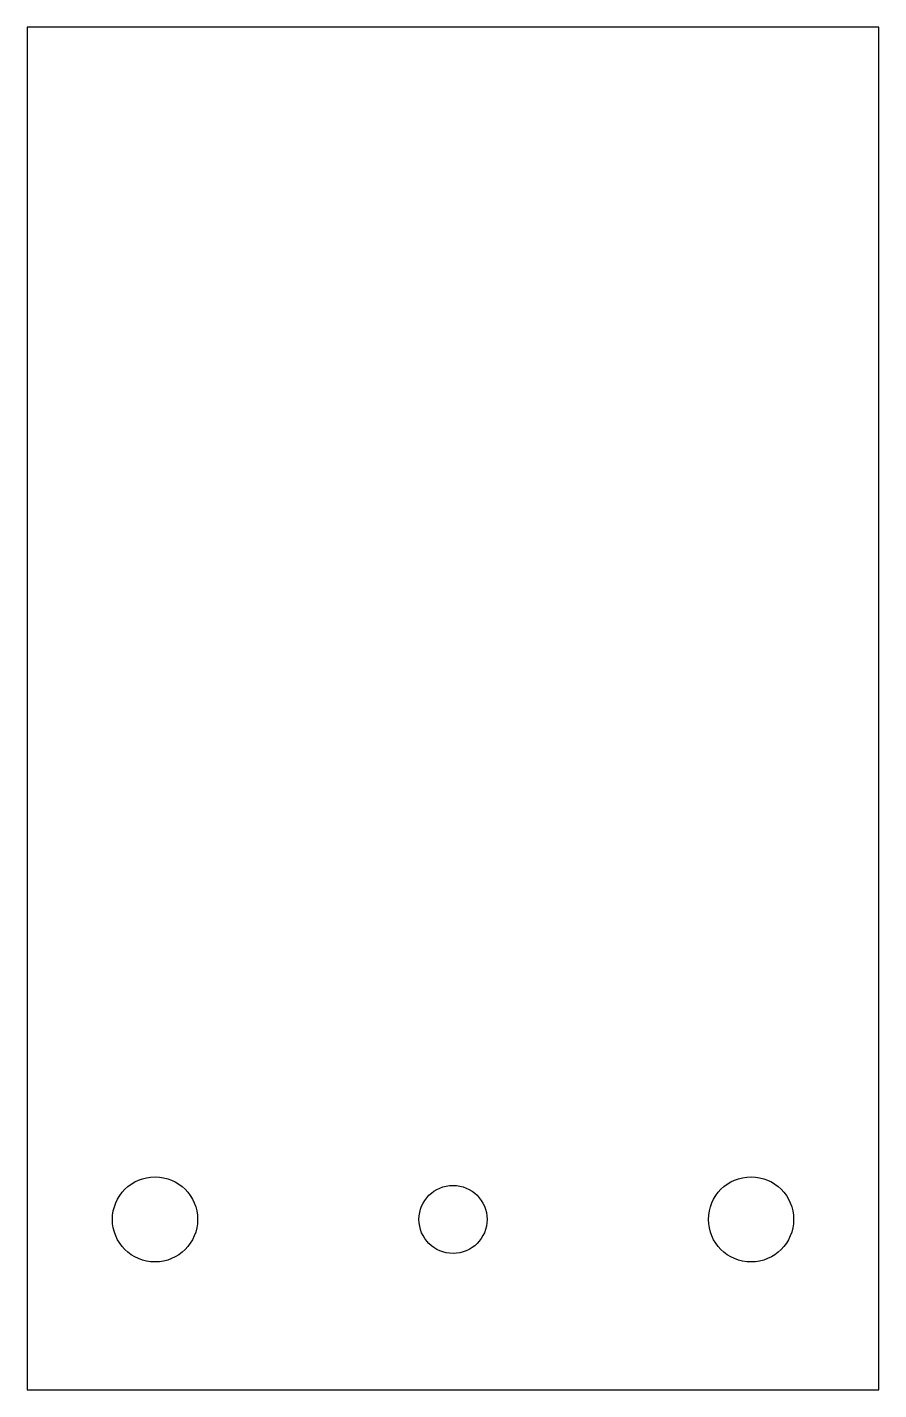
# Model space of a CAD drawing. Header units: millimetres. Extents: x -348 to -248, y 24 to 184.
import ezdxf

# ---------------------------------------------------------------- set-up
doc = ezdxf.new("R2010")
doc.units = ezdxf.units.MM
doc.layers.get('0').update_dxf_attribs({"linetype": 'CONTINUOUS'})

msp = doc.modelspace()

# ---------------------------------------------------------------- linework, layer by layer
msp.add_lwpolyline([(-348.29, 24.24), (-248.29, 24.24), (-248.29, 184.24), (-348.29, 184.24)], close=True)
for centre, radius in [((-333.29, 44.24), 5), ((-298.29, 44.24), 4), ((-263.29, 44.24), 5)]:
    msp.add_circle(centre, radius)

doc.saveas('drawing.dxf')
